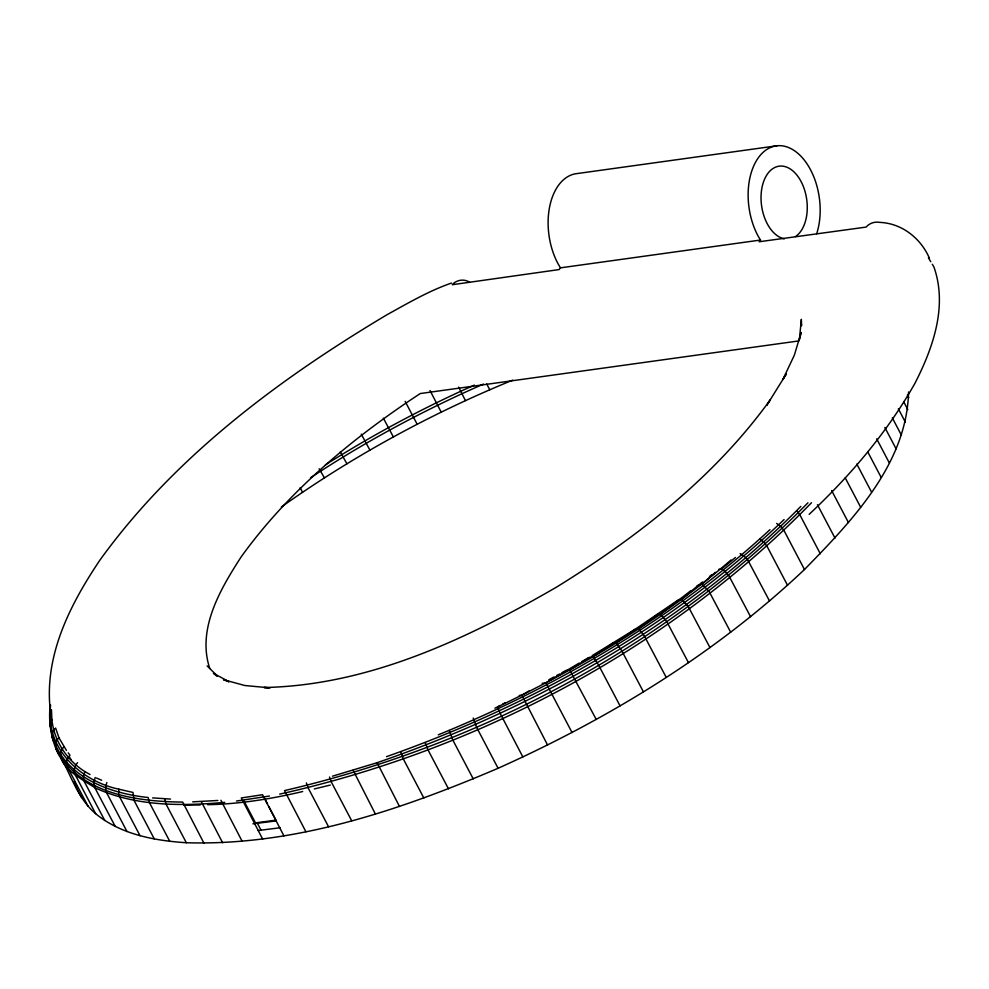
<?xml version="1.0" encoding="UTF-8"?>
<svg xmlns="http://www.w3.org/2000/svg" width="989" height="989" viewBox="0 0 989 989"><rect width="100%" height="100%" fill="white"/><g stroke="black" fill="none" stroke-linecap="round" stroke-linejoin="round"><path stroke-width="1.48" d="M50.179 705.441C48.523 720.425 50.55 735.779 56.422 749.687C69.786 770.703 76.066 797.109 95.661 813.7C120.918 834.506 154.544 840.638 186.328 842.739C294.586 846.015 399.741 810.263 498.073 768.28C609.459 718.274 715.48 653.655 804.477 569.516C851.925 520.894 906.839 464.113 908.557 391.965M49.957 712.389L49.71 715.368L50.575 704.91M50.142 710.461C47.324 750.577 82.124 781.335 118.804 789.185L118.791 794.563L119.681 796.986L140.03 835.705M55.112 743.74C51.539 739.166 50.587 731.971 55.619 728.052L58.981 737.831L66.436 750.453M51.045 729.066L50.056 724.195L51.873 719.46L51.453 709.657M106.837 782.472L105.477 787.726L106.639 792.807L126.988 831.526M95.191 777.465L93.745 782.67L94.87 787.726L115.219 826.445M51.873 719.46C53.999 740.86 66.844 760.145 84.856 771.581L83.323 776.748L84.424 781.78L104.76 820.499M816.691 233.738A57.275 35.493 82.1 0 0 803.451 159.044A57.275 35.493 82.1 0 0 756.288 160.91A57.275 35.493 82.1 0 0 758.106 236.05L760.504 240.043L759.144 241.761L866.117 227.087C869.529 223.069 874.845 221.412 879.95 222.401M77.562 762.704C74.422 765.857 73.273 770.926 75.312 774.98L95.661 813.7M760.504 240.043L560.491 267.846L559.02 269.589L452.27 284.708C456.448 279.788 464.162 278.638 469.565 282.199M63.778 746.893C50.179 763.508 84.436 780.544 94.87 787.726C135.246 806.517 181.321 806.196 224.787 802.363M58.981 737.831C51.91 743.691 57.387 753.025 61.293 758.909M332.465 776.192L377.118 762.704C533.961 708.557 683.696 625.06 800.867 506.368M807.951 502.795C666.611 646.509 480.234 744.927 284.523 790.594L305.885 831.724M811.499 502.733C669.343 648.512 477.934 749.922 279.689 794.118M784.092 519.546C671.642 627.113 532.7 705.046 386.489 756.672M809.15 514.342C850.219 475.796 887.207 432.416 914.973 383.25C933.023 347.905 947.808 306.207 933.888 266.882L932.318 264.298M494.896 708.173L497.603 706.937C580.58 667.081 661.233 620.19 731.081 559.947M438.288 734.827C559.032 685.464 673.781 618.335 769.949 529.671M696.627 586.44L699.038 584.66L701.93 584.264L715.356 572.334M592.176 655.645L635.284 629.177L678.528 599.767L681.545 599.346L699.038 584.66M718.719 569.355L721.488 569.009L735.47 557.462M590.792 657.005L593.165 656.684L612.71 643.382L616.135 642.887L635.284 629.177L638.573 628.707L657.252 614.626L660.405 614.169L690.594 590.878M700.2 583.757L702.511 581.952M709.459 576.55L711.771 574.757M281.358 506.998C353.246 455.966 431.142 413.489 512.735 380.122M310.521 477.749C365.312 441.613 423.329 410.398 483.436 384.078M562.061 672.644L566.054 670.505L569.738 670.023L589.605 657.178M325.406 464.842C373.026 434.703 422.859 408.012 474.374 385.117M542.145 683.337L545.953 682.88L579.134 663.1M519.262 695.477L521.883 695.193L529.474 690.755M581.755 661.616L588.294 657.92M500.15 705.516L497.603 706.937L500.174 713.415L522.872 756.981M502.696 704.106L505.243 702.697M548.784 679.777L554.1 676.921M556.758 675.499L559.415 674.078M451.466 283.052C428.744 290.939 407.925 303.19 386.959 314.749C278.638 379.38 174.472 456.856 99.976 560.034C71.27 602.709 45.618 652.134 49.796 705.108M330.301 785.068L314.304 788.938M302.671 791.534C271.518 798.889 239.684 804.082 207.628 804.687M269.428 796.046L236.47 801.041M777.094 145.766L577.082 173.57A57.275 35.493 82.1 0 0 549.773 206.145A57.275 35.493 82.1 0 0 558.093 263.853L560.491 267.846M798.951 340.908L420.251 393.548C352.554 438.04 288.726 490.804 241.131 556.931C220.362 589.123 196.687 629.103 209.767 668.477M244.073 801.127L255.483 822.873L276.018 820.153L268.884 806.567M276.45 820.882L252.949 823.812M258.067 830.55L280.06 827.768M192.719 801.844L217.877 800.472M200.186 804.997L183.818 805.133M152.627 797.888L170.516 799.075M268.934 687.812L263.976 687.516C368.959 685.464 467.08 638.807 556.35 587.231C637.114 537.324 714.12 477.638 770.085 400.051L766.809 405.255L786.354 373.916L782.855 379.504L794.365 355.125L801.164 332.514L799.396 339.561L801.337 319.323L801.609 325.282M270.17 687.887L244.852 685.525L223.514 679.703L228.867 681.804M880.284 222.414C902.153 223.477 920.895 238.46 929.45 258.265M118.804 789.185L132.983 792.436L133.96 800.249L154.309 838.969M255.483 822.873L257.474 823.392L261.084 830.278M96.489 778.022L101.657 780.247M740.143 553.605L744.148 556.078L747.808 560.071L769.541 601.04M228.916 681.631L213.451 673.324L216.962 676.093M84.856 771.581L90.024 774.523M721.488 569.009L725.296 571.642L728.856 575.722L750.564 616.703M776.649 523.428L780.914 526.519L784.129 530.796L804.477 569.516M701.93 584.264L708.977 591.237L730.686 632.218M759.898 539.03L764.027 542.244L767.18 546.571L787.528 585.29M681.545 599.346L688.27 606.554L709.954 647.548M660.405 614.169L666.771 621.624L688.443 662.63M207.121 665.894L217.271 675.92M638.573 628.707L644.593 636.397L666.24 677.416M796.701 510.819L799.965 515.046L820.314 553.766M616.135 642.887L621.784 650.811L643.419 691.843M319.126 468.774L324.429 477.848M68.204 752.827L69.972 755.2C66.77 758.266 65.546 763.31 67.598 767.34L87.947 806.06M593.165 656.684L598.444 664.831L620.054 705.874M569.738 670.023L596.231 719.436M928.399 257.832L930.748 261.714M69.403 756.944L70.973 759.527M55.569 747.301C77.884 793.858 136.618 801.622 182.681 802.079L203.969 843.234M81.642 797.616L76.771 788.406L74.323 781.298M907.395 394.97L908.804 397.64M903.612 401.596L907.815 409.607M898.346 408.803L905.368 422.155M892.338 417.89L901.449 435.247M884.871 427.483L896.096 448.845M876.687 438.856L889.309 462.889M867.798 451.973L881.125 477.341M856.833 464.101L871.556 492.126M845.224 477.86L860.653 507.221M831.613 490.519L848.451 522.563M817.446 504.724L834.988 538.09M486.749 384.016L489.753 389.753M458.661 387.119L465.436 400.619M430.03 390.531L441.205 412.141M405.144 401.349L417.148 424.256M572.038 732.515L545.953 682.88M383.373 418.162L393.35 436.94M547.56 745.038L521.883 695.193M369.911 450.131L361.257 434.134M346.904 463.779L340.29 451.924M498.073 768.28L476.55 727.187L473.224 718.051M473.249 778.912L452.9 740.205L449.167 730.463M300.137 487.676L302.547 492.262M448.474 788.839L428.126 750.119L425.208 742.64M423.848 798.024L403.5 759.305L400.743 751.751M399.457 806.418L377.118 762.704M375.375 814.021L353.122 770.283M351.701 820.783L331.352 782.064L329.51 777.033M328.509 826.693L308.172 787.973L306.392 782.917M264.607 798.42L267.463 803.847M283.917 835.866L262.555 794.723L241.316 797.95L262.666 839.092M242.206 841.404L220.881 800.262M222.624 842.789L201.311 801.634M186.328 842.739L165.991 804.02L164.644 798.914M169.762 841.318L149.413 802.598L148.127 797.505C109.334 793.487 62.999 776.637 52.009 734.827M50.056 724.195L53.01 739.735M801.189 323.663L801.51 325.74M50.748 721.982L50.934 726.235M784.351 238.856A36.754 22.772 82.1 0 1 762.408 185.66A36.754 22.772 82.1 0 1 799.112 178.168A36.754 22.772 82.1 0 1 795.465 236.581"/></g></svg>
